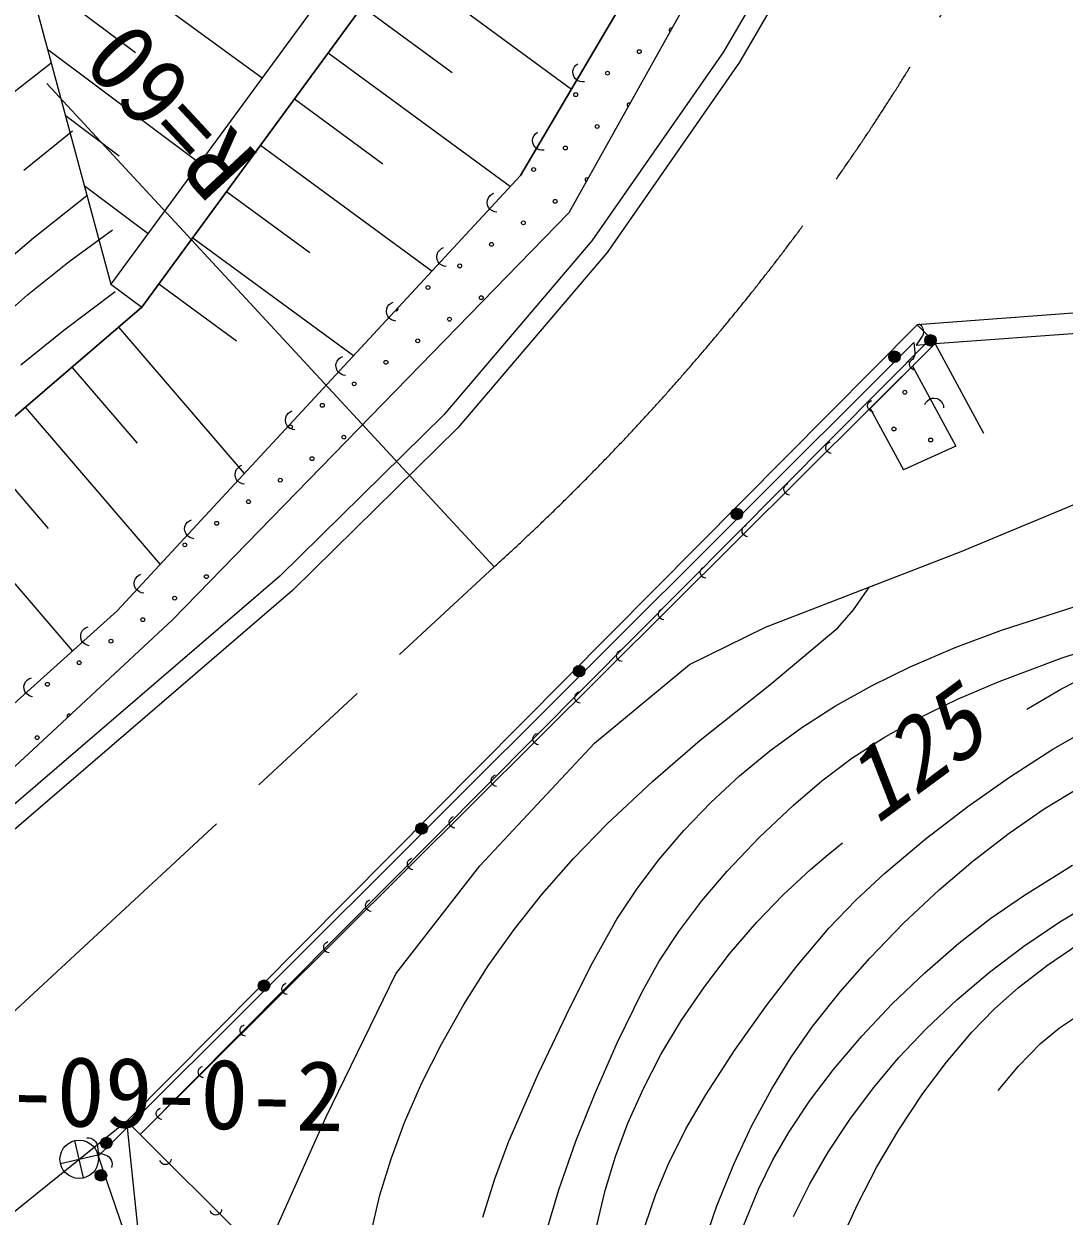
# Model space of a CAD drawing. Units: millimetres, scale not verified. Extents: x 31311 to 671312, y 22626 to 382627.
# Drawn here: x 173832 to 200928, y 265120 to 296168 of the extents above; entities that cross this region are included whole.
import ezdxf
from ezdxf.enums import TextEntityAlignment as Align

# ---------------------------------------------------------------- set-up
doc = ezdxf.new("R2010")
doc.units = ezdxf.units.MM
doc.header["$LTSCALE"] = 1000
doc.linetypes.add('CHAIN', pattern=[18.5, 12, -1.5, 3.5, -1.5])
for name, color, linetype, lineweight in [('M-BGD', 7, 'Continuous', 25), ('M-BMK', 2, 'CHAIN', 13), ('M-BMK-SRVR', 3, 'Continuous', 25)]:
    doc.layers.add(name, color=color, linetype=linetype, lineweight=lineweight)
doc.styles.add('ＭＳ ゴシック', font='')
doc.styles.get('ＭＳ ゴシック').set_extended_font_data('MS Gothic')

msp = doc.modelspace()

# ---------------------------------------------------------------- linework, layer by layer
at = {"layer": 'M-BGD'}
for p, q in [((188335, 306080), (176100, 289386)), ((188335, 306080), (176100, 289386)), ((176907, 288794), (189258, 305648)), ((189258, 305648), (176907, 288794)), ((186769, 292219), (194129, 304698)), ((194129, 304698), (186769, 292219)), ((194129, 304698), (186769, 292219)), ((195245, 304178), (188023, 291248)), ((195245, 304178), (188023, 291248)), ((195067, 300621), (192052, 295443)), ((195509, 300387), (192474, 295174)), ((174921, 298499), (180040, 294761)), ((183524, 297823), (188097, 294471)), ((174432, 297150), (176744, 295418)), ((182641, 296619), (184988, 294899)), ((174187, 296475), (176100, 289386)), ((174447, 295511), (178413, 292541)), ((181759, 295415), (186506, 291936)), ((192052, 295443), (188625, 290515)), ((171053, 292438), (174544, 295152)), ((192474, 295174), (189021, 290210)), ((186081, 282028), (174433, 294616)), ((180877, 294212), (183181, 292523)), ((174912, 293787), (176316, 292734)), ((173828, 292362), (175099, 293381)), ((179995, 293008), (184464, 289732)), ((176261, 280883), (186769, 292219)), ((186769, 292219), (176261, 280883)), ((186769, 292219), (176261, 280883)), ((175406, 291959), (177072, 290711)), ((174079, 290592), (175476, 291695)), ((179112, 291804), (181277, 290217)), ((188023, 291248), (177703, 280645)), ((188023, 291248), (177703, 280645)), ((175014, 289981), (176139, 290804)), ((173012, 289684), (174079, 290592)), ((178230, 290600), (182421, 287528)), ((188625, 290515), (184771, 285991)), ((189021, 290210), (185138, 285650)), ((173926, 289110), (175014, 289981)), ((176100, 289386), (176907, 288794)), ((177348, 289396), (179374, 287911)), ((173049, 288336), (173926, 289110)), ((174871, 288193), (176208, 289196)), ((169612, 282534), (176907, 288794)), ((176907, 288794), (169612, 282534)), ((204480, 288883), (197097, 288331)), ((197571, 287841), (208494, 288637)), ((173753, 287285), (174871, 288193)), ((176299, 288273), (179574, 284457)), ((176510, 267596), (197097, 288331)), ((197452, 287978), (197097, 288331)), ((176864, 267244), (197452, 287978)), ((197571, 287841), (176864, 267244)), ((196658, 287516), (197012, 287869)), ((197072, 287805), (197571, 287841)), ((198837, 285503), (197571, 287841)), ((176130, 267041), (196658, 287516)), ((175083, 287229), (176780, 285252)), ((195872, 286151), (196980, 287253)), ((196980, 287253), (198106, 285173)), ((196980, 287253), (198106, 285173)), ((173867, 286186), (177382, 282091)), ((184771, 285991), (180500, 281787)), ((195872, 286151), (196740, 284557)), ((198242, 282425), (207394, 286255)), ((185138, 285650), (180838, 281419)), ((172652, 285143), (174469, 283026)), ((198106, 285173), (196740, 284557)), ((171436, 284099), (175096, 279835)), ((193148, 280459), (198242, 282425)), ((180500, 281787), (166881, 270082)), ((180838, 281419), (167189, 269687)), ((195439, 280908), (195796, 281418)), ((195796, 281418), (195823, 281460)), ((195823, 281460), (195849, 281502)), ((199298, 280380), (201481, 281080)), ((173307, 278226), (176261, 280883)), ((176261, 280883), (173307, 278226)), ((176261, 280883), (173307, 278226)), ((195035, 280436), (195439, 280908)), ((177703, 280645), (174071, 277272)), ((177703, 280645), (174071, 277272)), ((191170, 279486), (193148, 280459)), ((193262, 278954), (195035, 280436)), ((198090, 279928), (199298, 280380)), ((200848, 279647), (202485, 280196)), ((196913, 279423), (198090, 279928)), ((188695, 277439), (191170, 279486)), ((199236, 279043), (200848, 279647)), ((195924, 278938), (196913, 279423)), ((200837, 278843), (201754, 279310)), ((191449, 277518), (193262, 278954)), ((194972, 278405), (195924, 278938)), ((198147, 278580), (199236, 279043)), ((199954, 278325), (200837, 278843)), ((197084, 278061), (198147, 278580)), ((194097, 277843), (194972, 278405)), ((196219, 277577), (197084, 278061)), ((193263, 277236), (194097, 277843)), ((195395, 277046), (196219, 277577)), ((200633, 277280), (201628, 277850)), ((174071, 277272), (166787, 270560)), ((174071, 277272), (166787, 270560)), ((185711, 274239), (188695, 277439)), ((190214, 276450), (191449, 277518)), ((199505, 276555), (200633, 277280)), ((192472, 276587), (193263, 277236)), ((194616, 276459), (195395, 277046)), ((189023, 275340), (190214, 276450)), ((191721, 275893), (192472, 276587)), ((193874, 275823), (194616, 276459)), ((198417, 275784), (199505, 276555)), ((200408, 275725), (201353, 276304)), ((191020, 275163), (191721, 275893)), ((192988, 274981), (193874, 275823)), ((197311, 274935), (198417, 275784)), ((199494, 275095), (200408, 275725)), ((188146, 274435), (189023, 275340)), ((190365, 274393), (191020, 275163)), ((198559, 274375), (199494, 275095)), ((192149, 274102), (192988, 274981)), ((194731, 274496), (195155, 274842)), ((196245, 274042), (197311, 274935)), ((194322, 274148), (194731, 274496)), ((183517, 271431), (185711, 274239)), ((187320, 273496), (188146, 274435)), ((189794, 273634), (190365, 274393)), ((197672, 273616), (198559, 274375)), ((199895, 273481), (201149, 274263)), ((191491, 273333), (192149, 274102)), ((193597, 273478), (194322, 274148)), ((195498, 273350), (196245, 274042)), ((189278, 272850), (189794, 273634)), ((196745, 272747), (197672, 273616)), ((200815, 272781), (202129, 273581)), ((186600, 272585), (187320, 273496)), ((190889, 272536), (191491, 273333)), ((192919, 272772), (193597, 273478)), ((194801, 272622), (195498, 273350)), ((199022, 272880), (199895, 273481)), ((188641, 271720), (189278, 272850)), ((192215, 271952), (192919, 272772)), ((193964, 271631), (194801, 272622)), ((195868, 271842), (196745, 272747)), ((198188, 272231), (199022, 272880)), ((199879, 272151), (200815, 272781)), ((185928, 271638), (186600, 272585)), ((190383, 271759), (190889, 272536)), ((197297, 271460), (198188, 272231)), ((198979, 271472), (199879, 272151)), ((200490, 271657), (201285, 272194)), ((188057, 270559), (188641, 271720)), ((189935, 270959), (190383, 271759)), ((191556, 271092), (192215, 271952)), ((195094, 270965), (195868, 271842)), ((181697, 267686), (183517, 271431)), ((185289, 270631), (185928, 271638)), ((193176, 270605), (193964, 271631)), ((196451, 270648), (197297, 271460)), ((198134, 270754), (198979, 271472)), ((199737, 271077), (200490, 271657)), ((190963, 270221), (191556, 271092)), ((199105, 270512), (199737, 271077)), ((189293, 269649), (189935, 270959)), ((194375, 270057), (195094, 270965)), ((197335, 269997), (198134, 270754)), ((184707, 269602), (185289, 270631)), ((187231, 268821), (188057, 270559)), ((192359, 269460), (193176, 270605)), ((195657, 269809), (196451, 270648)), ((198521, 269910), (199105, 270512)), ((190426, 269327), (190963, 270221)), ((200806, 270023), (201349, 270389)), ((193818, 269264), (194375, 270057)), ((196624, 269248), (197335, 269997)), ((197861, 269132), (198521, 269910)), ((200310, 269616), (200806, 270023)), ((184198, 268588), (184707, 269602)), ((188709, 268322), (189293, 269649)), ((194916, 268939), (195657, 269809)), ((199739, 269026), (200310, 269616)), ((189967, 268448), (190426, 269327)), ((191592, 268282), (192359, 269460)), ((193311, 268437), (193818, 269264)), ((195961, 268462), (196624, 269248)), ((194310, 268141), (194916, 268939)), ((197245, 268313), (197861, 269132)), ((199208, 268388), (199739, 269026)), ((183750, 267562), (184198, 268588)), ((186466, 267070), (187231, 268821)), ((188209, 267073), (188709, 268322)), ((189562, 267544), (189967, 268448)), ((191078, 267391), (191592, 268282)), ((192794, 267478), (193311, 268437)), ((195342, 267639), (195961, 268462)), ((196620, 267371), (197245, 268313)), ((193761, 267319), (194310, 268141)), ((178843, 261324), (181697, 267686)), ((194778, 266789), (195342, 267639)), ((176510, 267596), (172853, 264645)), ((176864, 267244), (176510, 267596)), ((177117, 261905), (176510, 267596)), ((183398, 266617), (183750, 267562)), ((189238, 266672), (189562, 267544)), ((190622, 266481), (191078, 267391)), ((192330, 266489), (192794, 267478)), ((196052, 266407), (196620, 267371)), ((175776, 266688), (176130, 267041)), ((176864, 267244), (179491, 264621)), ((179491, 264621), (176864, 267244)), ((186098, 266088), (186466, 267070)), ((187767, 265809), (188209, 267073)), ((193336, 266585), (193761, 267319)), ((175731, 266797), (175892, 266323)), ((194302, 265963), (194778, 266789)), ((183107, 265663), (183398, 266617)), ((188974, 265790), (189238, 266672)), ((190289, 265692), (190622, 266481)), ((191884, 265392), (192330, 266489)), ((192965, 265823), (193336, 266585)), ((195550, 265441), (196052, 266407)), ((175892, 266323), (177222, 262424)), ((185789, 265091), (186098, 266088)), ((187457, 264751), (187767, 265809)), ((188713, 264690), (188974, 265790)), ((192576, 264870), (192965, 265823)), ((193878, 265109), (194302, 265963)), ((182873, 264660), (183107, 265663)), ((190012, 264879), (190289, 265692)), ((191497, 264281), (191884, 265392)), ((195105, 264456), (195550, 265441))]:
    msp.add_line(p, q, dxfattribs=at)
for points in [[(188433, 294659), (188373, 294658), (188316, 294669), (188248, 294694), (188201, 294735), (188164, 294784), (188137, 294857), (188133, 294918), (188142, 294980), (188176, 295045), (188211, 295090), (188259, 295128)], [(187382, 292877), (187321, 292875), (187265, 292886), (187197, 292912), (187149, 292953), (187113, 293001), (187085, 293074), (187081, 293135), (187090, 293197), (187125, 293262), (187160, 293307), (187207, 293345)], [(186148, 291263), (186088, 291275), (186035, 291298), (185974, 291337), (185937, 291387), (185911, 291443), (185900, 291520), (185909, 291580), (185931, 291639), (185978, 291695), (186022, 291732), (186077, 291758)], [(184834, 289846), (184774, 289858), (184722, 289881), (184661, 289920), (184623, 289970), (184598, 290026), (184587, 290102), (184596, 290163), (184617, 290222), (184665, 290278), (184709, 290315), (184763, 290341)], [(183521, 288429), (183461, 288441), (183409, 288464), (183347, 288503), (183310, 288553), (183284, 288609), (183273, 288685), (183282, 288746), (183304, 288805), (183351, 288861), (183395, 288897), (183450, 288924)], [(197153, 288358), (197188, 288328), (197221, 288286), (197247, 288235), (197257, 288193), (197261, 288141), (197253, 288090), (197237, 288048), (197215, 288010), (197072, 287805)], [(197012, 287869), (197038, 287620), (197038, 287570), (197030, 287524), (197010, 287476), (196984, 287436), (196946, 287399), (196906, 287371), (196857, 287354), (196815, 287345)], [(182207, 287012), (182148, 287024), (182095, 287046), (182034, 287086), (181996, 287136), (181971, 287192), (181960, 287268), (181969, 287329), (181991, 287388), (182038, 287444), (182082, 287480), (182136, 287507)], [(197041, 287150), (197006, 287158), (196975, 287173), (196939, 287198), (196918, 287229), (196904, 287263), (196899, 287310), (196906, 287346), (196920, 287380), (196950, 287413), (196977, 287434), (197011, 287448)], [(195951, 286066), (195916, 286074), (195885, 286089), (195849, 286114), (195828, 286145), (195814, 286179), (195809, 286225), (195816, 286262), (195831, 286296), (195860, 286329), (195888, 286350), (195921, 286364)], [(197297, 286259), (197327, 286312), (197366, 286354), (197422, 286399), (197482, 286419), (197543, 286425), (197619, 286411), (197674, 286383), (197722, 286344), (197760, 286281), (197781, 286227), (197789, 286167)], [(180894, 285595), (180834, 285607), (180782, 285629), (180720, 285669), (180683, 285719), (180657, 285774), (180646, 285851), (180655, 285912), (180677, 285970), (180725, 286027), (180769, 286063), (180823, 286090)], [(194862, 284982), (194826, 284990), (194795, 285005), (194759, 285030), (194738, 285061), (194724, 285095), (194719, 285141), (194726, 285178), (194741, 285212), (194771, 285245), (194798, 285266), (194831, 285280)], [(179581, 284178), (179521, 284189), (179468, 284212), (179407, 284251), (179370, 284302), (179344, 284357), (179333, 284434), (179342, 284495), (179364, 284553), (179411, 284609), (179455, 284646), (179509, 284673)], [(193772, 283898), (193736, 283906), (193705, 283921), (193670, 283946), (193648, 283977), (193634, 284011), (193630, 284057), (193636, 284093), (193651, 284128), (193681, 284161), (193708, 284181), (193741, 284196)], [(178267, 282761), (178207, 282772), (178155, 282795), (178094, 282834), (178056, 282885), (178030, 282940), (178019, 283017), (178028, 283078), (178050, 283136), (178098, 283192), (178142, 283229), (178196, 283256)], [(192682, 282814), (192646, 282822), (192615, 282837), (192580, 282862), (192558, 282893), (192544, 282927), (192540, 282973), (192547, 283009), (192561, 283044), (192591, 283077), (192618, 283097), (192651, 283112)], [(191592, 281730), (191557, 281738), (191526, 281753), (191490, 281778), (191469, 281809), (191455, 281843), (191450, 281889), (191457, 281925), (191471, 281960), (191501, 281992), (191528, 282013), (191562, 282028)], [(176954, 281344), (176894, 281355), (176841, 281378), (176780, 281417), (176743, 281467), (176717, 281523), (176706, 281600), (176715, 281660), (176737, 281719), (176784, 281775), (176828, 281812), (176883, 281839)], [(190502, 280646), (190467, 280654), (190436, 280669), (190400, 280694), (190379, 280725), (190365, 280759), (190360, 280805), (190367, 280841), (190381, 280876), (190411, 280908), (190439, 280929), (190472, 280944)], [(175536, 279969), (175477, 279986), (175427, 280013), (175370, 280058), (175337, 280111), (175316, 280169), (175312, 280246), (175327, 280306), (175354, 280362), (175406, 280414), (175453, 280446), (175510, 280468)], [(189413, 279562), (189377, 279570), (189346, 279585), (189310, 279610), (189289, 279641), (189275, 279675), (189270, 279721), (189277, 279757), (189292, 279792), (189322, 279824), (189349, 279845), (189382, 279860)], [(174059, 278640), (174000, 278657), (173950, 278685), (173893, 278729), (173860, 278783), (173839, 278840), (173835, 278918), (173850, 278977), (173877, 279034), (173929, 279085), (173976, 279118), (174033, 279140)], [(188323, 278477), (188287, 278486), (188256, 278501), (188220, 278526), (188199, 278557), (188185, 278591), (188180, 278637), (188187, 278673), (188202, 278708), (188232, 278740), (188259, 278761), (188292, 278776)], [(187233, 277393), (187197, 277402), (187166, 277417), (187131, 277442), (187109, 277473), (187095, 277507), (187091, 277553), (187097, 277589), (187112, 277624), (187142, 277656), (187169, 277677), (187202, 277692)], [(186143, 276309), (186108, 276318), (186077, 276333), (186041, 276358), (186020, 276389), (186006, 276423), (186001, 276469), (186008, 276505), (186022, 276540), (186052, 276572), (186079, 276593), (186112, 276608)], [(185053, 275225), (185018, 275234), (184987, 275249), (184951, 275274), (184930, 275305), (184916, 275339), (184911, 275385), (184918, 275421), (184932, 275456), (184962, 275488), (184990, 275509), (185023, 275524)], [(183963, 274141), (183928, 274150), (183897, 274165), (183861, 274190), (183840, 274221), (183826, 274255), (183821, 274301), (183828, 274337), (183843, 274372), (183872, 274404), (183900, 274425), (183933, 274440)], [(182874, 273057), (182838, 273066), (182807, 273081), (182771, 273106), (182750, 273137), (182736, 273171), (182731, 273217), (182738, 273253), (182753, 273288), (182783, 273320), (182810, 273341), (182843, 273356)], [(181784, 271973), (181748, 271982), (181717, 271996), (181682, 272021), (181660, 272052), (181646, 272086), (181642, 272133), (181648, 272169), (181663, 272204), (181693, 272236), (181720, 272257), (181753, 272272)], [(180694, 270889), (180658, 270897), (180628, 270912), (180592, 270937), (180571, 270968), (180556, 271002), (180552, 271049), (180559, 271085), (180573, 271119), (180603, 271152), (180630, 271173), (180663, 271188)], [(179604, 269805), (179569, 269813), (179538, 269828), (179502, 269853), (179481, 269884), (179467, 269918), (179462, 269965), (179469, 270001), (179483, 270035), (179513, 270068), (179540, 270089), (179574, 270103)], [(178514, 268721), (178479, 268729), (178448, 268744), (178412, 268769), (178391, 268800), (178377, 268834), (178372, 268881), (178379, 268917), (178393, 268951), (178423, 268984), (178451, 269005), (178484, 269019)], [(177425, 267637), (177389, 267645), (177358, 267660), (177322, 267685), (177301, 267716), (177287, 267750), (177282, 267796), (177289, 267833), (177304, 267867), (177334, 267900), (177361, 267921), (177394, 267935)], [(175475, 267159), (175522, 267159), (175574, 267150), (175627, 267127), (175662, 267102), (175699, 267066), (175726, 267022), (175742, 266980), (175750, 266937), (175776, 266688)], [(175731, 266797), (175965, 266710), (176010, 266689), (176048, 266661), (176082, 266622), (176107, 266581), (176123, 266531), (176131, 266483), (176125, 266431), (176114, 266390)], [(177670, 266604), (177662, 266569), (177647, 266538), (177622, 266502), (177591, 266480), (177557, 266466), (177511, 266461), (177475, 266468), (177440, 266483), (177408, 266512), (177387, 266539), (177372, 266573)], [(178984, 265293), (178976, 265257), (178961, 265226), (178936, 265191), (178905, 265169), (178871, 265155), (178825, 265150), (178789, 265157), (178754, 265171), (178721, 265201), (178700, 265228), (178686, 265261)]]:
    msp.add_lwpolyline(points, dxfattribs=at)
for centre, radius in [((189861, 295445), 50), ((189032, 294885), 50), ((188204, 294324), 50), ((188765, 293496), 50), ((187937, 292935), 50), ((187109, 292375), 50), ((187670, 291547), 50), ((186842, 290986), 50), ((186013, 290425), 50), ((185185, 289865), 50), ((184357, 289304), 50), ((185746, 289037), 50), ((184918, 288476), 50), ((184090, 287915), 50), ((197448, 287927), 150), ((197448, 287927), 132), ((197448, 287927), 115), ((197448, 287927), 96.8), ((197448, 287927), 79.5), ((197448, 287927), 58.5), ((197448, 287927), 40.5), ((197448, 287927), 23.3), ((197448, 287927), 4.5), ((196509, 287500), 150), ((196509, 287500), 132), ((196509, 287500), 115), ((196509, 287500), 96.8), ((196509, 287500), 79.5), ((196509, 287500), 58.5), ((196509, 287500), 40.5), ((196509, 287500), 23.3), ((183262, 287355), 50), ((196509, 287500), 4.5), ((182434, 286794), 50), ((196778, 286575), 50), ((181606, 286234), 50), ((180778, 285673), 50), ((196493, 285617), 50), ((182166, 285406), 50), ((197451, 285332), 50), ((181338, 284845), 50), ((180510, 284284), 50), ((179682, 283724), 50), ((192403, 283405), 150), ((192403, 283405), 132), ((192403, 283405), 115), ((192403, 283405), 96.8), ((192403, 283405), 79.5), ((178854, 283163), 50), ((192403, 283405), 58.5), ((192403, 283405), 40.5), ((192403, 283405), 23.3), ((192403, 283405), 4.5), ((178026, 282602), 50), ((178587, 281774), 50), ((177759, 281214), 50), ((176931, 280653), 50), ((176102, 280092), 50), ((175274, 279532), 50), ((188297, 279310), 150), ((188297, 279310), 132), ((188297, 279310), 115), ((188297, 279310), 96.8), ((188297, 279310), 79.5), ((188297, 279310), 58.5), ((188297, 279310), 40.5), ((188297, 279310), 23.3), ((188297, 279310), 4.5), ((174446, 278971), 50), ((174179, 277582), 50), ((184192, 275215), 150), ((184192, 275215), 132), ((184192, 275215), 115), ((184192, 275215), 96.8), ((184192, 275215), 79.5), ((184192, 275215), 58.5), ((184192, 275215), 40.5), ((184192, 275215), 23.3), ((184192, 275215), 4.5), ((180086, 271120), 150), ((180086, 271120), 132), ((180086, 271120), 115), ((180086, 271120), 96.8), ((180086, 271120), 79.5), ((180086, 271120), 58.5), ((180086, 271120), 40.5), ((180086, 271120), 23.3), ((180086, 271120), 4.5), ((175980, 267025), 150), ((175980, 267025), 132), ((175980, 267025), 115), ((175980, 267025), 96.8), ((175980, 267025), 79.5), ((175980, 267025), 58.5), ((175980, 267025), 40.5), ((175980, 267025), 23.3), ((175980, 267025), 4.5), ((175840, 266183), 150), ((175840, 266183), 132), ((175840, 266183), 115), ((175840, 266183), 96.8), ((175840, 266183), 79.5), ((175840, 266183), 58.5), ((175840, 266183), 40.5), ((175840, 266183), 23.3), ((175840, 266183), 4.5)]:
    msp.add_circle(centre, radius, dxfattribs=at)
for centre, start, end in [((190689, 296006), 69.2486, 232.3817), ((189593, 294057), 62.4959, 239.1344), ((188498, 292107), 55.7666, 245.8636), ((183529, 288744), 242.4987, 31.8505), ((179415, 282335), 118.3553, 153.1998), ((175007, 278143), 41.5956, 224.1524)]:
    msp.add_arc(centre, 50, start, end, dxfattribs=at)
at = {"layer": 'M-BMK'}
msp.add_line((170040, 267184), (186081, 282028), dxfattribs=at)
msp.add_arc((145843, 326536), 60000, 312.11613, 349.63554, dxfattribs=at)
at = {"layer": 'M-BMK-SRVR'}
for p, q in [((175385, 266114), (175160, 267088)), ((174786, 266488), (175760, 266713))]:
    msp.add_line(p, q, dxfattribs=at)
msp.add_circle((175273, 266601), 500, dxfattribs=at)

# ---------------------------------------------------------------- texts
at = {"layer": 'M-BGD', "style": 'ＭＳ ゴシック'}
msp.add_text('R=60', height=1833, rotation=132.9, dxfattribs=at).set_placement((180415, 293057), align=Align.BOTTOM_LEFT)
at = {"layer": 'M-BGD', "style": 'ＭＳ ゴシック', "oblique": 15}
msp.add_text('125', height=1833, rotation=36.3, dxfattribs=at).set_placement((196352, 274849), align=Align.BOTTOM_LEFT)
at = {"layer": 'M-BMK-SRVR', "style": 'ＭＳ ゴシック'}
msp.add_text('150-09-0-2', height=1833, rotation=359, dxfattribs=at).set_placement((169677, 266998), align=Align.BOTTOM_LEFT)

doc.saveas('drawing.dxf')
